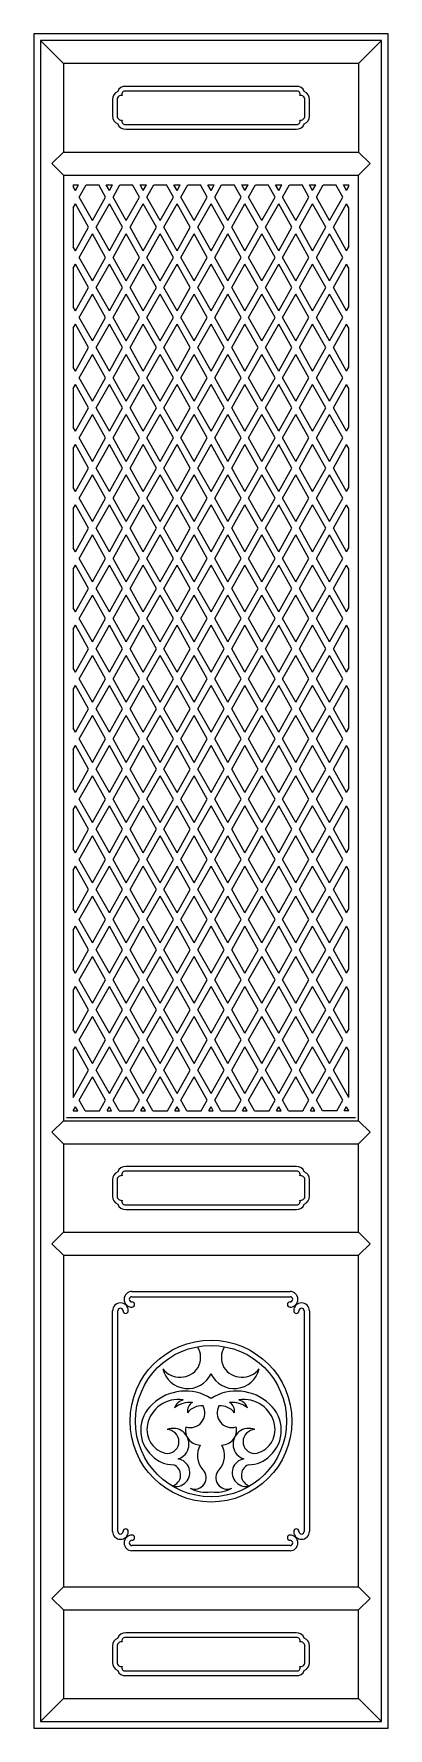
# Model space of a CAD drawing. Header units: metres. Extents: x 0 to 540, y 0 to 2580.
import ezdxf

# ---------------------------------------------------------------- set-up
doc = ezdxf.new("R2010")
doc.units = ezdxf.units.M
for name, color, linetype in [('3', 3, 'Continuous'), ('4', 4, 'Continuous'), ('7', 7, 'Continuous')]:
    doc.layers.add(name, color=color, linetype=linetype)

msp = doc.modelspace()

# ---------------------------------------------------------------- linework, layer by layer
at = {"layer": '3'}
for p, q in [((10, 2570), (45, 2535)), ((495, 2535), (530, 2570)), ((45, 2400), (27.5, 2382.5)), ((495, 2400), (512.5, 2382.5)), ((27.5, 2382.5), (45, 2365)), ((495, 2365), (512.5, 2382.5)), ((63.4, 2341.56), (68.16, 2350)), ((69.14, 2331.37), (79.63, 2350)), ((109.31, 2331.37), (98.81, 2350)), ((115.05, 2341.56), (110.29, 2350)), ((115.05, 2341.56), (119.81, 2350)), ((120.79, 2331.37), (131.28, 2350)), ((160.96, 2331.37), (150.46, 2350)), ((166.7, 2341.56), (161.94, 2350)), ((166.7, 2341.56), (171.46, 2350)), ((172.44, 2331.37), (182.93, 2350)), ((212.61, 2331.37), (202.11, 2350)), ((218.35, 2341.56), (213.59, 2350)), ((218.35, 2341.56), (223.11, 2350)), ((224.09, 2331.37), (234.59, 2350)), ((264.26, 2331.37), (253.76, 2350)), ((270, 2341.56), (265.24, 2350)), ((270, 2341.56), (274.76, 2350)), ((275.74, 2331.37), (286.24, 2350)), ((315.91, 2331.37), (305.41, 2350)), ((321.65, 2341.56), (316.89, 2350)), ((321.65, 2341.56), (326.41, 2350)), ((327.39, 2331.37), (337.89, 2350)), ((367.56, 2331.37), (357.07, 2350)), ((373.3, 2341.56), (368.54, 2350)), ((373.3, 2341.56), (378.06, 2350)), ((379.04, 2331.37), (389.54, 2350)), ((419.21, 2331.37), (408.72, 2350)), ((424.95, 2341.56), (420.19, 2350)), ((424.95, 2341.56), (429.71, 2350)), ((430.69, 2331.37), (441.19, 2350)), ((470.86, 2331.37), (460.37, 2350)), ((476.6, 2341.56), (471.84, 2350)), ((63.4, 2341.56), (60, 2347.59)), ((89.22, 2295.72), (69.14, 2331.37)), ((89.22, 2295.72), (109.31, 2331.37)), ((140.87, 2295.72), (120.79, 2331.37)), ((140.87, 2295.72), (160.96, 2331.37)), ((192.52, 2295.72), (172.44, 2331.37)), ((192.52, 2295.72), (212.61, 2331.37)), ((244.17, 2295.72), (224.09, 2331.37)), ((244.17, 2295.72), (264.26, 2331.37)), ((295.83, 2295.72), (275.74, 2331.37)), ((295.83, 2295.72), (315.91, 2331.37)), ((347.48, 2295.72), (327.39, 2331.37)), ((347.48, 2295.72), (367.56, 2331.37)), ((399.13, 2295.72), (379.04, 2331.37)), ((399.13, 2295.72), (419.21, 2331.37)), ((450.78, 2295.72), (430.69, 2331.37)), ((450.78, 2295.72), (470.86, 2331.37)), ((476.6, 2341.56), (480, 2347.59)), ((60, 2315.15), (63.4, 2321.18)), ((83.48, 2285.53), (63.4, 2321.18)), ((94.96, 2285.53), (115.05, 2321.18)), ((135.13, 2285.53), (115.05, 2321.18)), ((146.61, 2285.53), (166.7, 2321.18)), ((186.79, 2285.53), (166.7, 2321.18)), ((198.26, 2285.53), (218.35, 2321.18)), ((238.44, 2285.53), (218.35, 2321.18)), ((249.91, 2285.53), (270, 2321.18)), ((290.09, 2285.53), (270, 2321.18)), ((301.56, 2285.53), (321.65, 2321.18)), ((341.74, 2285.53), (321.65, 2321.18)), ((353.21, 2285.53), (373.3, 2321.18)), ((393.39, 2285.53), (373.3, 2321.18)), ((404.87, 2285.53), (424.95, 2321.18)), ((445.04, 2285.53), (424.95, 2321.18)), ((456.52, 2285.53), (476.6, 2321.18)), ((480, 2315.15), (476.6, 2321.18)), ((63.4, 2249.88), (83.48, 2285.53)), ((69.14, 2239.69), (89.22, 2275.34)), ((109.31, 2239.69), (89.22, 2275.34)), ((115.05, 2249.88), (94.96, 2285.53)), ((115.05, 2249.88), (135.13, 2285.53)), ((120.79, 2239.69), (140.87, 2275.34)), ((160.96, 2239.69), (140.87, 2275.34)), ((166.7, 2249.88), (146.61, 2285.53)), ((166.7, 2249.88), (186.79, 2285.53)), ((172.44, 2239.69), (192.52, 2275.34)), ((212.61, 2239.69), (192.52, 2275.34)), ((218.35, 2249.88), (198.26, 2285.53)), ((218.35, 2249.88), (238.44, 2285.53)), ((224.09, 2239.69), (244.17, 2275.34)), ((264.26, 2239.69), (244.17, 2275.34)), ((270, 2249.88), (249.91, 2285.53)), ((270, 2249.88), (290.09, 2285.53)), ((275.74, 2239.69), (295.83, 2275.34)), ((315.91, 2239.69), (295.83, 2275.34)), ((321.65, 2249.88), (301.56, 2285.53)), ((321.65, 2249.88), (341.74, 2285.53)), ((327.39, 2239.69), (347.48, 2275.34)), ((367.56, 2239.69), (347.48, 2275.34)), ((373.3, 2249.88), (353.21, 2285.53)), ((373.3, 2249.88), (393.39, 2285.53)), ((379.04, 2239.69), (399.13, 2275.34)), ((419.21, 2239.69), (399.13, 2275.34)), ((424.95, 2249.88), (404.87, 2285.53)), ((424.95, 2249.88), (445.04, 2285.53)), ((430.69, 2239.69), (450.78, 2275.34)), ((470.86, 2239.69), (450.78, 2275.34)), ((476.6, 2249.88), (456.52, 2285.53)), ((63.4, 2249.88), (60, 2255.91)), ((476.6, 2249.88), (480, 2255.91)), ((60, 2223.47), (63.4, 2229.51)), ((83.48, 2193.85), (63.4, 2229.51)), ((89.22, 2204.04), (69.14, 2239.69)), ((89.22, 2204.04), (109.31, 2239.69)), ((94.96, 2193.85), (115.05, 2229.51)), ((135.13, 2193.85), (115.05, 2229.51)), ((140.87, 2204.04), (120.79, 2239.69)), ((140.87, 2204.04), (160.96, 2239.69)), ((146.61, 2193.85), (166.7, 2229.51)), ((186.79, 2193.85), (166.7, 2229.51)), ((192.52, 2204.04), (172.44, 2239.69)), ((192.52, 2204.04), (212.61, 2239.69)), ((198.26, 2193.85), (218.35, 2229.51)), ((238.44, 2193.85), (218.35, 2229.51)), ((244.17, 2204.04), (224.09, 2239.69)), ((244.17, 2204.04), (264.26, 2239.69)), ((249.91, 2193.85), (270, 2229.51)), ((290.09, 2193.85), (270, 2229.51)), ((295.83, 2204.04), (275.74, 2239.69)), ((295.83, 2204.04), (315.91, 2239.69)), ((301.56, 2193.85), (321.65, 2229.51)), ((341.74, 2193.85), (321.65, 2229.51)), ((347.48, 2204.04), (327.39, 2239.69)), ((347.48, 2204.04), (367.56, 2239.69)), ((353.21, 2193.85), (373.3, 2229.51)), ((393.39, 2193.85), (373.3, 2229.51)), ((399.13, 2204.04), (379.04, 2239.69)), ((399.13, 2204.04), (419.21, 2239.69)), ((404.87, 2193.85), (424.95, 2229.51)), ((445.04, 2193.85), (424.95, 2229.51)), ((450.78, 2204.04), (430.69, 2239.69)), ((450.78, 2204.04), (470.86, 2239.69)), ((456.52, 2193.85), (476.6, 2229.51)), ((480, 2223.47), (476.6, 2229.51)), ((63.4, 2158.2), (83.48, 2193.85)), ((115.05, 2158.2), (94.96, 2193.85)), ((115.05, 2158.2), (135.13, 2193.85)), ((166.7, 2158.2), (146.61, 2193.85)), ((166.7, 2158.2), (186.79, 2193.85)), ((218.35, 2158.2), (198.26, 2193.85)), ((218.35, 2158.2), (238.44, 2193.85)), ((270, 2158.2), (249.91, 2193.85)), ((270, 2158.2), (290.09, 2193.85)), ((321.65, 2158.2), (301.56, 2193.85)), ((321.65, 2158.2), (341.74, 2193.85)), ((373.3, 2158.2), (353.21, 2193.85)), ((373.3, 2158.2), (393.39, 2193.85)), ((424.95, 2158.2), (404.87, 2193.85)), ((424.95, 2158.2), (445.04, 2193.85)), ((476.6, 2158.2), (456.52, 2193.85)), ((69.14, 2148.02), (89.22, 2183.67)), ((109.31, 2148.02), (89.22, 2183.67)), ((120.79, 2148.02), (140.87, 2183.67)), ((160.96, 2148.02), (140.87, 2183.67)), ((172.44, 2148.02), (192.52, 2183.67)), ((212.61, 2148.02), (192.52, 2183.67)), ((224.09, 2148.02), (244.17, 2183.67)), ((264.26, 2148.02), (244.17, 2183.67)), ((275.74, 2148.02), (295.83, 2183.67)), ((315.91, 2148.02), (295.83, 2183.67)), ((327.39, 2148.02), (347.48, 2183.67)), ((367.56, 2148.02), (347.48, 2183.67)), ((379.04, 2148.02), (399.13, 2183.67)), ((419.21, 2148.02), (399.13, 2183.67)), ((430.69, 2148.02), (450.78, 2183.67)), ((470.86, 2148.02), (450.78, 2183.67)), ((63.4, 2158.2), (60, 2164.23)), ((89.22, 2112.36), (69.14, 2148.02)), ((89.22, 2112.36), (109.31, 2148.02)), ((140.87, 2112.36), (120.79, 2148.02)), ((140.87, 2112.36), (160.96, 2148.02)), ((192.52, 2112.36), (172.44, 2148.02)), ((192.52, 2112.36), (212.61, 2148.02)), ((244.17, 2112.36), (224.09, 2148.02)), ((244.17, 2112.36), (264.26, 2148.02)), ((295.83, 2112.36), (275.74, 2148.02)), ((295.83, 2112.36), (315.91, 2148.02)), ((347.48, 2112.36), (327.39, 2148.02)), ((347.48, 2112.36), (367.56, 2148.02)), ((399.13, 2112.36), (379.04, 2148.02)), ((399.13, 2112.36), (419.21, 2148.02)), ((450.78, 2112.36), (430.69, 2148.02)), ((450.78, 2112.36), (470.86, 2148.02)), ((476.6, 2158.2), (480, 2164.23)), ((60, 2131.8), (63.4, 2137.83)), ((83.48, 2102.18), (63.4, 2137.83)), ((94.96, 2102.18), (115.05, 2137.83)), ((135.13, 2102.18), (115.05, 2137.83)), ((146.61, 2102.18), (166.7, 2137.83)), ((186.79, 2102.18), (166.7, 2137.83)), ((198.26, 2102.18), (218.35, 2137.83)), ((238.44, 2102.18), (218.35, 2137.83)), ((249.91, 2102.18), (270, 2137.83)), ((290.09, 2102.18), (270, 2137.83)), ((301.56, 2102.18), (321.65, 2137.83)), ((341.74, 2102.18), (321.65, 2137.83)), ((353.21, 2102.18), (373.3, 2137.83)), ((393.39, 2102.18), (373.3, 2137.83)), ((404.87, 2102.18), (424.95, 2137.83)), ((445.04, 2102.18), (424.95, 2137.83)), ((456.52, 2102.18), (476.6, 2137.83)), ((480, 2131.8), (476.6, 2137.83)), ((63.4, 2066.53), (83.48, 2102.18)), ((69.14, 2056.34), (89.22, 2091.99)), ((109.31, 2056.34), (89.22, 2091.99)), ((115.05, 2066.53), (94.96, 2102.18)), ((115.05, 2066.53), (135.13, 2102.18)), ((120.79, 2056.34), (140.87, 2091.99)), ((160.96, 2056.34), (140.87, 2091.99)), ((166.7, 2066.53), (146.61, 2102.18)), ((166.7, 2066.53), (186.79, 2102.18)), ((172.44, 2056.34), (192.52, 2091.99)), ((212.61, 2056.34), (192.52, 2091.99)), ((218.35, 2066.53), (198.26, 2102.18)), ((218.35, 2066.53), (238.44, 2102.18)), ((224.09, 2056.34), (244.17, 2091.99)), ((264.26, 2056.34), (244.17, 2091.99)), ((270, 2066.53), (249.91, 2102.18)), ((270, 2066.53), (290.09, 2102.18)), ((275.74, 2056.34), (295.83, 2091.99)), ((315.91, 2056.34), (295.83, 2091.99)), ((321.65, 2066.53), (301.56, 2102.18)), ((321.65, 2066.53), (341.74, 2102.18)), ((327.39, 2056.34), (347.48, 2091.99)), ((367.56, 2056.34), (347.48, 2091.99)), ((373.3, 2066.53), (353.21, 2102.18)), ((373.3, 2066.53), (393.39, 2102.18)), ((379.04, 2056.34), (399.13, 2091.99)), ((419.21, 2056.34), (399.13, 2091.99)), ((424.95, 2066.53), (404.87, 2102.18)), ((424.95, 2066.53), (445.04, 2102.18)), ((430.69, 2056.34), (450.78, 2091.99)), ((470.86, 2056.34), (450.78, 2091.99)), ((476.6, 2066.53), (456.52, 2102.18)), ((63.4, 2066.53), (60, 2072.56)), ((476.6, 2066.53), (480, 2072.56)), ((60, 2040.12), (63.4, 2046.15)), ((83.48, 2010.5), (63.4, 2046.15)), ((89.22, 2020.69), (69.14, 2056.34)), ((89.22, 2020.69), (109.31, 2056.34)), ((94.96, 2010.5), (115.05, 2046.15)), ((135.13, 2010.5), (115.05, 2046.15)), ((140.87, 2020.69), (120.79, 2056.34)), ((140.87, 2020.69), (160.96, 2056.34)), ((146.61, 2010.5), (166.7, 2046.15)), ((186.79, 2010.5), (166.7, 2046.15)), ((192.52, 2020.69), (172.44, 2056.34)), ((192.52, 2020.69), (212.61, 2056.34)), ((198.26, 2010.5), (218.35, 2046.15)), ((238.44, 2010.5), (218.35, 2046.15)), ((244.17, 2020.69), (224.09, 2056.34)), ((244.17, 2020.69), (264.26, 2056.34)), ((249.91, 2010.5), (270, 2046.15)), ((290.09, 2010.5), (270, 2046.15)), ((295.83, 2020.69), (275.74, 2056.34)), ((295.83, 2020.69), (315.91, 2056.34)), ((301.56, 2010.5), (321.65, 2046.15)), ((341.74, 2010.5), (321.65, 2046.15)), ((347.48, 2020.69), (327.39, 2056.34)), ((347.48, 2020.69), (367.56, 2056.34)), ((353.21, 2010.5), (373.3, 2046.15)), ((393.39, 2010.5), (373.3, 2046.15)), ((399.13, 2020.69), (379.04, 2056.34)), ((399.13, 2020.69), (419.21, 2056.34)), ((404.87, 2010.5), (424.95, 2046.15)), ((445.04, 2010.5), (424.95, 2046.15)), ((450.78, 2020.69), (430.69, 2056.34)), ((450.78, 2020.69), (470.86, 2056.34)), ((456.52, 2010.5), (476.6, 2046.15)), ((480, 2040.12), (476.6, 2046.15)), ((63.4, 1974.85), (83.48, 2010.5)), ((69.14, 1964.66), (89.22, 2000.31)), ((109.31, 1964.66), (89.22, 2000.31)), ((115.05, 1974.85), (94.96, 2010.5)), ((115.05, 1974.85), (135.13, 2010.5)), ((120.79, 1964.66), (140.87, 2000.31)), ((160.96, 1964.66), (140.87, 2000.31)), ((166.7, 1974.85), (146.61, 2010.5)), ((166.7, 1974.85), (186.79, 2010.5)), ((172.44, 1964.66), (192.52, 2000.31)), ((212.61, 1964.66), (192.52, 2000.31)), ((218.35, 1974.85), (198.26, 2010.5)), ((218.35, 1974.85), (238.44, 2010.5)), ((224.09, 1964.66), (244.17, 2000.31)), ((264.26, 1964.66), (244.17, 2000.31)), ((270, 1974.85), (249.91, 2010.5)), ((270, 1974.85), (290.09, 2010.5)), ((275.74, 1964.66), (295.83, 2000.31)), ((315.91, 1964.66), (295.83, 2000.31)), ((321.65, 1974.85), (301.56, 2010.5)), ((321.65, 1974.85), (341.74, 2010.5)), ((327.39, 1964.66), (347.48, 2000.31)), ((367.56, 1964.66), (347.48, 2000.31)), ((373.3, 1974.85), (353.21, 2010.5)), ((373.3, 1974.85), (393.39, 2010.5)), ((379.04, 1964.66), (399.13, 2000.31)), ((419.21, 1964.66), (399.13, 2000.31)), ((424.95, 1974.85), (404.87, 2010.5)), ((424.95, 1974.85), (445.04, 2010.5)), ((430.69, 1964.66), (450.78, 2000.31)), ((470.86, 1964.66), (450.78, 2000.31)), ((476.6, 1974.85), (456.52, 2010.5)), ((63.4, 1974.85), (60, 1980.88)), ((89.22, 1929.01), (69.14, 1964.66)), ((89.22, 1929.01), (109.31, 1964.66)), ((140.87, 1929.01), (120.79, 1964.66)), ((140.87, 1929.01), (160.96, 1964.66)), ((192.52, 1929.01), (172.44, 1964.66)), ((192.52, 1929.01), (212.61, 1964.66)), ((244.17, 1929.01), (224.09, 1964.66)), ((244.17, 1929.01), (264.26, 1964.66)), ((295.83, 1929.01), (275.74, 1964.66)), ((295.83, 1929.01), (315.91, 1964.66)), ((347.48, 1929.01), (327.39, 1964.66)), ((347.48, 1929.01), (367.56, 1964.66)), ((399.13, 1929.01), (379.04, 1964.66)), ((399.13, 1929.01), (419.21, 1964.66)), ((450.78, 1929.01), (430.69, 1964.66)), ((450.78, 1929.01), (470.86, 1964.66)), ((476.6, 1974.85), (480, 1980.88)), ((60, 1948.44), (63.4, 1954.48)), ((83.48, 1918.82), (63.4, 1954.48)), ((94.96, 1918.82), (115.05, 1954.48)), ((135.13, 1918.82), (115.05, 1954.48)), ((146.61, 1918.82), (166.7, 1954.48)), ((186.79, 1918.82), (166.7, 1954.48)), ((198.26, 1918.82), (218.35, 1954.48)), ((238.44, 1918.82), (218.35, 1954.48)), ((249.91, 1918.82), (270, 1954.48)), ((290.09, 1918.82), (270, 1954.48)), ((301.56, 1918.82), (321.65, 1954.48)), ((341.74, 1918.82), (321.65, 1954.48)), ((353.21, 1918.82), (373.3, 1954.48)), ((393.39, 1918.82), (373.3, 1954.48)), ((404.87, 1918.82), (424.95, 1954.48)), ((445.04, 1918.82), (424.95, 1954.48)), ((456.52, 1918.82), (476.6, 1954.48)), ((480, 1948.44), (476.6, 1954.48)), ((63.4, 1883.17), (83.48, 1918.82)), ((115.05, 1883.17), (94.96, 1918.82)), ((115.05, 1883.17), (135.13, 1918.82)), ((166.7, 1883.17), (146.61, 1918.82)), ((166.7, 1883.17), (186.79, 1918.82)), ((218.35, 1883.17), (198.26, 1918.82)), ((218.35, 1883.17), (238.44, 1918.82)), ((270, 1883.17), (249.91, 1918.82)), ((270, 1883.17), (290.09, 1918.82)), ((321.65, 1883.17), (301.56, 1918.82)), ((321.65, 1883.17), (341.74, 1918.82)), ((373.3, 1883.17), (353.21, 1918.82)), ((373.3, 1883.17), (393.39, 1918.82)), ((424.95, 1883.17), (404.87, 1918.82)), ((424.95, 1883.17), (445.04, 1918.82)), ((476.6, 1883.17), (456.52, 1918.82)), ((63.4, 1883.17), (60, 1889.2)), ((69.14, 1872.99), (89.22, 1908.64)), ((109.31, 1872.99), (89.22, 1908.64)), ((120.79, 1872.99), (140.87, 1908.64)), ((160.96, 1872.99), (140.87, 1908.64)), ((172.44, 1872.99), (192.52, 1908.64)), ((212.61, 1872.99), (192.52, 1908.64)), ((224.09, 1872.99), (244.17, 1908.64)), ((264.26, 1872.99), (244.17, 1908.64)), ((275.74, 1872.99), (295.83, 1908.64)), ((315.91, 1872.99), (295.83, 1908.64)), ((327.39, 1872.99), (347.48, 1908.64)), ((367.56, 1872.99), (347.48, 1908.64)), ((379.04, 1872.99), (399.13, 1908.64)), ((419.21, 1872.99), (399.13, 1908.64)), ((430.69, 1872.99), (450.78, 1908.64)), ((470.86, 1872.99), (450.78, 1908.64)), ((476.6, 1883.17), (480, 1889.2)), ((60, 1856.77), (63.4, 1862.8)), ((83.48, 1827.15), (63.4, 1862.8)), ((89.22, 1837.33), (69.14, 1872.99)), ((89.22, 1837.33), (109.31, 1872.99)), ((94.96, 1827.15), (115.05, 1862.8)), ((135.13, 1827.15), (115.05, 1862.8)), ((140.87, 1837.33), (120.79, 1872.99)), ((140.87, 1837.33), (160.96, 1872.99)), ((146.61, 1827.15), (166.7, 1862.8)), ((186.79, 1827.15), (166.7, 1862.8)), ((192.52, 1837.33), (172.44, 1872.99)), ((192.52, 1837.33), (212.61, 1872.99)), ((198.26, 1827.15), (218.35, 1862.8)), ((238.44, 1827.15), (218.35, 1862.8)), ((244.17, 1837.33), (224.09, 1872.99)), ((244.17, 1837.33), (264.26, 1872.99)), ((249.91, 1827.15), (270, 1862.8)), ((290.09, 1827.15), (270, 1862.8)), ((295.83, 1837.33), (275.74, 1872.99)), ((295.83, 1837.33), (315.91, 1872.99)), ((301.56, 1827.15), (321.65, 1862.8)), ((341.74, 1827.15), (321.65, 1862.8)), ((347.48, 1837.33), (327.39, 1872.99)), ((347.48, 1837.33), (367.56, 1872.99)), ((353.21, 1827.15), (373.3, 1862.8)), ((393.39, 1827.15), (373.3, 1862.8)), ((399.13, 1837.33), (379.04, 1872.99)), ((399.13, 1837.33), (419.21, 1872.99)), ((404.87, 1827.15), (424.95, 1862.8)), ((445.04, 1827.15), (424.95, 1862.8)), ((450.78, 1837.33), (430.69, 1872.99)), ((450.78, 1837.33), (470.86, 1872.99)), ((456.52, 1827.15), (476.6, 1862.8)), ((480, 1856.77), (476.6, 1862.8)), ((63.4, 1791.49), (83.48, 1827.15)), ((69.14, 1781.31), (89.22, 1816.96)), ((109.31, 1781.31), (89.22, 1816.96)), ((115.05, 1791.49), (94.96, 1827.15)), ((115.05, 1791.49), (135.13, 1827.15)), ((120.79, 1781.31), (140.87, 1816.96)), ((160.96, 1781.31), (140.87, 1816.96)), ((166.7, 1791.49), (146.61, 1827.15)), ((166.7, 1791.49), (186.79, 1827.15)), ((172.44, 1781.31), (192.52, 1816.96)), ((212.61, 1781.31), (192.52, 1816.96)), ((218.35, 1791.49), (198.26, 1827.15)), ((218.35, 1791.49), (238.44, 1827.15)), ((224.09, 1781.31), (244.17, 1816.96)), ((264.26, 1781.31), (244.17, 1816.96)), ((270, 1791.49), (249.91, 1827.15)), ((270, 1791.49), (290.09, 1827.15)), ((275.74, 1781.31), (295.83, 1816.96)), ((315.91, 1781.31), (295.83, 1816.96)), ((321.65, 1791.49), (301.56, 1827.15)), ((321.65, 1791.49), (341.74, 1827.15)), ((327.39, 1781.31), (347.48, 1816.96)), ((367.56, 1781.31), (347.48, 1816.96)), ((373.3, 1791.49), (353.21, 1827.15)), ((373.3, 1791.49), (393.39, 1827.15)), ((379.04, 1781.31), (399.13, 1816.96)), ((419.21, 1781.31), (399.13, 1816.96)), ((424.95, 1791.49), (404.87, 1827.15)), ((424.95, 1791.49), (445.04, 1827.15)), ((430.69, 1781.31), (450.78, 1816.96)), ((470.86, 1781.31), (450.78, 1816.96)), ((476.6, 1791.49), (456.52, 1827.15)), ((63.4, 1791.49), (60, 1797.53)), ((89.22, 1745.66), (69.14, 1781.31)), ((89.22, 1745.66), (109.31, 1781.31)), ((140.87, 1745.66), (120.79, 1781.31)), ((140.87, 1745.66), (160.96, 1781.31)), ((192.52, 1745.66), (172.44, 1781.31)), ((192.52, 1745.66), (212.61, 1781.31)), ((244.17, 1745.66), (224.09, 1781.31)), ((244.17, 1745.66), (264.26, 1781.31)), ((295.83, 1745.66), (275.74, 1781.31)), ((295.83, 1745.66), (315.91, 1781.31)), ((347.48, 1745.66), (327.39, 1781.31)), ((347.48, 1745.66), (367.56, 1781.31)), ((399.13, 1745.66), (379.04, 1781.31)), ((399.13, 1745.66), (419.21, 1781.31)), ((450.78, 1745.66), (430.69, 1781.31)), ((450.78, 1745.66), (470.86, 1781.31)), ((476.6, 1791.49), (480, 1797.53)), ((60, 1765.09), (63.4, 1771.12)), ((83.48, 1735.47), (63.4, 1771.12)), ((94.96, 1735.47), (115.05, 1771.12)), ((135.13, 1735.47), (115.05, 1771.12)), ((146.61, 1735.47), (166.7, 1771.12)), ((186.79, 1735.47), (166.7, 1771.12)), ((198.26, 1735.47), (218.35, 1771.12)), ((238.44, 1735.47), (218.35, 1771.12)), ((249.91, 1735.47), (270, 1771.12)), ((290.09, 1735.47), (270, 1771.12)), ((301.56, 1735.47), (321.65, 1771.12)), ((341.74, 1735.47), (321.65, 1771.12)), ((353.21, 1735.47), (373.3, 1771.12)), ((393.39, 1735.47), (373.3, 1771.12)), ((404.87, 1735.47), (424.95, 1771.12)), ((445.04, 1735.47), (424.95, 1771.12)), ((456.52, 1735.47), (476.6, 1771.12)), ((480, 1765.09), (476.6, 1771.12)), ((63.4, 1699.82), (83.48, 1735.47)), ((115.05, 1699.82), (94.96, 1735.47)), ((115.05, 1699.82), (135.13, 1735.47)), ((166.7, 1699.82), (146.61, 1735.47)), ((166.7, 1699.82), (186.79, 1735.47)), ((218.35, 1699.82), (198.26, 1735.47)), ((218.35, 1699.82), (238.44, 1735.47)), ((270, 1699.82), (249.91, 1735.47)), ((270, 1699.82), (290.09, 1735.47)), ((321.65, 1699.82), (301.56, 1735.47)), ((321.65, 1699.82), (341.74, 1735.47)), ((373.3, 1699.82), (353.21, 1735.47)), ((373.3, 1699.82), (393.39, 1735.47)), ((424.95, 1699.82), (404.87, 1735.47)), ((424.95, 1699.82), (445.04, 1735.47)), ((476.6, 1699.82), (456.52, 1735.47)), ((63.4, 1699.82), (60, 1705.85)), ((69.14, 1689.63), (89.22, 1725.28)), ((109.31, 1689.63), (89.22, 1725.28)), ((120.79, 1689.63), (140.87, 1725.28)), ((160.96, 1689.63), (140.87, 1725.28)), ((172.44, 1689.63), (192.52, 1725.28)), ((212.61, 1689.63), (192.52, 1725.28)), ((224.09, 1689.63), (244.17, 1725.28)), ((264.26, 1689.63), (244.17, 1725.28)), ((275.74, 1689.63), (295.83, 1725.28)), ((315.91, 1689.63), (295.83, 1725.28)), ((327.39, 1689.63), (347.48, 1725.28)), ((367.56, 1689.63), (347.48, 1725.28)), ((379.04, 1689.63), (399.13, 1725.28)), ((419.21, 1689.63), (399.13, 1725.28)), ((430.69, 1689.63), (450.78, 1725.28)), ((470.86, 1689.63), (450.78, 1725.28)), ((476.6, 1699.82), (480, 1705.85)), ((60, 1673.41), (63.4, 1679.45)), ((83.48, 1643.79), (63.4, 1679.45)), ((89.22, 1653.98), (69.14, 1689.63)), ((89.22, 1653.98), (109.31, 1689.63)), ((94.96, 1643.79), (115.05, 1679.45)), ((135.13, 1643.79), (115.05, 1679.45)), ((140.87, 1653.98), (120.79, 1689.63)), ((140.87, 1653.98), (160.96, 1689.63)), ((146.61, 1643.79), (166.7, 1679.45)), ((186.79, 1643.79), (166.7, 1679.45)), ((192.52, 1653.98), (172.44, 1689.63)), ((192.52, 1653.98), (212.61, 1689.63)), ((198.26, 1643.79), (218.35, 1679.45)), ((238.44, 1643.79), (218.35, 1679.45)), ((244.17, 1653.98), (224.09, 1689.63)), ((244.17, 1653.98), (264.26, 1689.63)), ((249.91, 1643.79), (270, 1679.45)), ((290.09, 1643.79), (270, 1679.45)), ((295.83, 1653.98), (275.74, 1689.63)), ((295.83, 1653.98), (315.91, 1689.63)), ((301.56, 1643.79), (321.65, 1679.45)), ((341.74, 1643.79), (321.65, 1679.45)), ((347.48, 1653.98), (327.39, 1689.63)), ((347.48, 1653.98), (367.56, 1689.63)), ((353.21, 1643.79), (373.3, 1679.45)), ((393.39, 1643.79), (373.3, 1679.45)), ((399.13, 1653.98), (379.04, 1689.63)), ((399.13, 1653.98), (419.21, 1689.63)), ((404.87, 1643.79), (424.95, 1679.45)), ((445.04, 1643.79), (424.95, 1679.45)), ((450.78, 1653.98), (430.69, 1689.63)), ((450.78, 1653.98), (470.86, 1689.63)), ((456.52, 1643.79), (476.6, 1679.45)), ((480, 1673.41), (476.6, 1679.45)), ((63.4, 1608.14), (83.48, 1643.79)), ((69.14, 1597.96), (89.22, 1633.61)), ((109.31, 1597.96), (89.22, 1633.61)), ((115.05, 1608.14), (94.96, 1643.79)), ((115.05, 1608.14), (135.13, 1643.79)), ((120.79, 1597.96), (140.87, 1633.61)), ((160.96, 1597.96), (140.87, 1633.61)), ((166.7, 1608.14), (146.61, 1643.79)), ((166.7, 1608.14), (186.79, 1643.79)), ((172.44, 1597.96), (192.52, 1633.61)), ((212.61, 1597.96), (192.52, 1633.61)), ((218.35, 1608.14), (198.26, 1643.79)), ((218.35, 1608.14), (238.44, 1643.79)), ((224.09, 1597.96), (244.17, 1633.61)), ((264.26, 1597.96), (244.17, 1633.61)), ((270, 1608.14), (249.91, 1643.79)), ((270, 1608.14), (290.09, 1643.79)), ((275.74, 1597.96), (295.83, 1633.61)), ((315.91, 1597.96), (295.83, 1633.61)), ((321.65, 1608.14), (301.56, 1643.79)), ((321.65, 1608.14), (341.74, 1643.79)), ((327.39, 1597.96), (347.48, 1633.61)), ((367.56, 1597.96), (347.48, 1633.61)), ((373.3, 1608.14), (353.21, 1643.79)), ((373.3, 1608.14), (393.39, 1643.79)), ((379.04, 1597.96), (399.13, 1633.61)), ((419.21, 1597.96), (399.13, 1633.61)), ((424.95, 1608.14), (404.87, 1643.79)), ((424.95, 1608.14), (445.04, 1643.79)), ((430.69, 1597.96), (450.78, 1633.61)), ((470.86, 1597.96), (450.78, 1633.61)), ((476.6, 1608.14), (456.52, 1643.79)), ((63.4, 1608.14), (60, 1614.17)), ((476.6, 1608.14), (480, 1614.17)), ((60, 1581.74), (63.4, 1587.77)), ((83.48, 1552.12), (63.4, 1587.77)), ((89.22, 1562.3), (69.14, 1597.96)), ((89.22, 1562.3), (109.31, 1597.96)), ((94.96, 1552.12), (115.05, 1587.77)), ((135.13, 1552.12), (115.05, 1587.77)), ((140.87, 1562.3), (120.79, 1597.96)), ((140.87, 1562.3), (160.96, 1597.96)), ((146.61, 1552.12), (166.7, 1587.77)), ((186.79, 1552.12), (166.7, 1587.77)), ((192.52, 1562.3), (172.44, 1597.96)), ((192.52, 1562.3), (212.61, 1597.96)), ((198.26, 1552.12), (218.35, 1587.77)), ((238.44, 1552.12), (218.35, 1587.77)), ((244.17, 1562.3), (224.09, 1597.96)), ((244.17, 1562.3), (264.26, 1597.96)), ((249.91, 1552.12), (270, 1587.77)), ((290.09, 1552.12), (270, 1587.77)), ((295.83, 1562.3), (275.74, 1597.96)), ((295.83, 1562.3), (315.91, 1597.96)), ((301.56, 1552.12), (321.65, 1587.77)), ((341.74, 1552.12), (321.65, 1587.77)), ((347.48, 1562.3), (327.39, 1597.96)), ((347.48, 1562.3), (367.56, 1597.96)), ((353.21, 1552.12), (373.3, 1587.77)), ((393.39, 1552.12), (373.3, 1587.77)), ((399.13, 1562.3), (379.04, 1597.96)), ((399.13, 1562.3), (419.21, 1597.96)), ((404.87, 1552.12), (424.95, 1587.77)), ((445.04, 1552.12), (424.95, 1587.77)), ((450.78, 1562.3), (430.69, 1597.96)), ((450.78, 1562.3), (470.86, 1597.96)), ((456.52, 1552.12), (476.6, 1587.77)), ((480, 1581.74), (476.6, 1587.77)), ((63.4, 1516.46), (83.48, 1552.12)), ((115.05, 1516.46), (94.96, 1552.12)), ((115.05, 1516.46), (135.13, 1552.12)), ((166.7, 1516.46), (146.61, 1552.12)), ((166.7, 1516.46), (186.79, 1552.12)), ((218.35, 1516.46), (198.26, 1552.12)), ((218.35, 1516.46), (238.44, 1552.12)), ((270, 1516.46), (249.91, 1552.12)), ((270, 1516.46), (290.09, 1552.12)), ((321.65, 1516.46), (301.56, 1552.12)), ((321.65, 1516.46), (341.74, 1552.12)), ((373.3, 1516.46), (353.21, 1552.12)), ((373.3, 1516.46), (393.39, 1552.12)), ((424.95, 1516.46), (404.87, 1552.12)), ((424.95, 1516.46), (445.04, 1552.12)), ((476.6, 1516.46), (456.52, 1552.12)), ((63.4, 1516.46), (60, 1522.5)), ((69.14, 1506.28), (89.22, 1541.93)), ((109.31, 1506.28), (89.22, 1541.93)), ((120.79, 1506.28), (140.87, 1541.93)), ((160.96, 1506.28), (140.87, 1541.93)), ((172.44, 1506.28), (192.52, 1541.93)), ((212.61, 1506.28), (192.52, 1541.93)), ((224.09, 1506.28), (244.17, 1541.93)), ((264.26, 1506.28), (244.17, 1541.93)), ((275.74, 1506.28), (295.83, 1541.93)), ((315.91, 1506.28), (295.83, 1541.93)), ((327.39, 1506.28), (347.48, 1541.93)), ((367.56, 1506.28), (347.48, 1541.93)), ((379.04, 1506.28), (399.13, 1541.93)), ((419.21, 1506.28), (399.13, 1541.93)), ((430.69, 1506.28), (450.78, 1541.93)), ((470.86, 1506.28), (450.78, 1541.93)), ((476.6, 1516.46), (480, 1522.5)), ((89.22, 1470.63), (69.14, 1506.28)), ((89.22, 1470.63), (109.31, 1506.28)), ((140.87, 1470.63), (120.79, 1506.28)), ((140.87, 1470.63), (160.96, 1506.28)), ((192.52, 1470.63), (172.44, 1506.28)), ((192.52, 1470.63), (212.61, 1506.28)), ((244.17, 1470.63), (224.09, 1506.28)), ((244.17, 1470.63), (264.26, 1506.28)), ((295.83, 1470.63), (275.74, 1506.28)), ((295.83, 1470.63), (315.91, 1506.28)), ((347.48, 1470.63), (327.39, 1506.28)), ((347.48, 1470.63), (367.56, 1506.28)), ((399.13, 1470.63), (379.04, 1506.28)), ((399.13, 1470.63), (419.21, 1506.28)), ((450.78, 1470.63), (430.69, 1506.28)), ((450.78, 1470.63), (470.86, 1506.28)), ((60, 1490.06), (63.4, 1496.09)), ((83.48, 1460.44), (63.4, 1496.09)), ((94.96, 1460.44), (115.05, 1496.09)), ((135.13, 1460.44), (115.05, 1496.09)), ((146.61, 1460.44), (166.7, 1496.09)), ((186.79, 1460.44), (166.7, 1496.09)), ((198.26, 1460.44), (218.35, 1496.09)), ((238.44, 1460.44), (218.35, 1496.09)), ((249.91, 1460.44), (270, 1496.09)), ((290.09, 1460.44), (270, 1496.09)), ((301.56, 1460.44), (321.65, 1496.09)), ((341.74, 1460.44), (321.65, 1496.09)), ((353.21, 1460.44), (373.3, 1496.09)), ((393.39, 1460.44), (373.3, 1496.09)), ((404.87, 1460.44), (424.95, 1496.09)), ((445.04, 1460.44), (424.95, 1496.09)), ((456.52, 1460.44), (476.6, 1496.09)), ((480, 1490.06), (476.6, 1496.09)), ((63.4, 1424.79), (83.48, 1460.44)), ((69.14, 1414.6), (89.22, 1450.25)), ((109.31, 1414.6), (89.22, 1450.25)), ((115.05, 1424.79), (94.96, 1460.44)), ((115.05, 1424.79), (135.13, 1460.44)), ((120.79, 1414.6), (140.87, 1450.25)), ((160.96, 1414.6), (140.87, 1450.25)), ((166.7, 1424.79), (146.61, 1460.44)), ((166.7, 1424.79), (186.79, 1460.44)), ((172.44, 1414.6), (192.52, 1450.25)), ((212.61, 1414.6), (192.52, 1450.25)), ((218.35, 1424.79), (198.26, 1460.44)), ((218.35, 1424.79), (238.44, 1460.44)), ((224.09, 1414.6), (244.17, 1450.25)), ((264.26, 1414.6), (244.17, 1450.25)), ((270, 1424.79), (249.91, 1460.44)), ((270, 1424.79), (290.09, 1460.44)), ((275.74, 1414.6), (295.83, 1450.25)), ((315.91, 1414.6), (295.83, 1450.25)), ((321.65, 1424.79), (301.56, 1460.44)), ((321.65, 1424.79), (341.74, 1460.44)), ((327.39, 1414.6), (347.48, 1450.25)), ((367.56, 1414.6), (347.48, 1450.25)), ((373.3, 1424.79), (353.21, 1460.44)), ((373.3, 1424.79), (393.39, 1460.44)), ((379.04, 1414.6), (399.13, 1450.25)), ((419.21, 1414.6), (399.13, 1450.25)), ((424.95, 1424.79), (404.87, 1460.44)), ((424.95, 1424.79), (445.04, 1460.44)), ((430.69, 1414.6), (450.78, 1450.25)), ((470.86, 1414.6), (450.78, 1450.25)), ((476.6, 1424.79), (456.52, 1460.44)), ((63.4, 1424.79), (60, 1430.82)), ((476.6, 1424.79), (480, 1430.82)), ((60, 1398.38), (63.4, 1404.42)), ((83.48, 1368.76), (63.4, 1404.42)), ((89.22, 1378.95), (69.14, 1414.6)), ((89.22, 1378.95), (109.31, 1414.6)), ((94.96, 1368.76), (115.05, 1404.42)), ((135.13, 1368.76), (115.05, 1404.42)), ((140.87, 1378.95), (120.79, 1414.6)), ((140.87, 1378.95), (160.96, 1414.6)), ((146.61, 1368.76), (166.7, 1404.42)), ((186.79, 1368.76), (166.7, 1404.42)), ((192.52, 1378.95), (172.44, 1414.6)), ((192.52, 1378.95), (212.61, 1414.6)), ((198.26, 1368.76), (218.35, 1404.42)), ((238.44, 1368.76), (218.35, 1404.42)), ((244.17, 1378.95), (224.09, 1414.6)), ((244.17, 1378.95), (264.26, 1414.6)), ((249.91, 1368.76), (270, 1404.42)), ((290.09, 1368.76), (270, 1404.42)), ((295.83, 1378.95), (275.74, 1414.6)), ((295.83, 1378.95), (315.91, 1414.6)), ((301.56, 1368.76), (321.65, 1404.42)), ((341.74, 1368.76), (321.65, 1404.42)), ((347.48, 1378.95), (327.39, 1414.6)), ((347.48, 1378.95), (367.56, 1414.6)), ((353.21, 1368.76), (373.3, 1404.42)), ((393.39, 1368.76), (373.3, 1404.42)), ((399.13, 1378.95), (379.04, 1414.6)), ((399.13, 1378.95), (419.21, 1414.6)), ((404.87, 1368.76), (424.95, 1404.42)), ((445.04, 1368.76), (424.95, 1404.42)), ((450.78, 1378.95), (430.69, 1414.6)), ((450.78, 1378.95), (470.86, 1414.6)), ((456.52, 1368.76), (476.6, 1404.42)), ((480, 1398.38), (476.6, 1404.42)), ((63.4, 1333.11), (83.48, 1368.76)), ((115.05, 1333.11), (94.96, 1368.76)), ((115.05, 1333.11), (135.13, 1368.76)), ((166.7, 1333.11), (146.61, 1368.76)), ((166.7, 1333.11), (186.79, 1368.76)), ((218.35, 1333.11), (198.26, 1368.76)), ((218.35, 1333.11), (238.44, 1368.76)), ((270, 1333.11), (249.91, 1368.76)), ((270, 1333.11), (290.09, 1368.76)), ((321.65, 1333.11), (301.56, 1368.76)), ((321.65, 1333.11), (341.74, 1368.76)), ((373.3, 1333.11), (353.21, 1368.76)), ((373.3, 1333.11), (393.39, 1368.76)), ((424.95, 1333.11), (404.87, 1368.76)), ((424.95, 1333.11), (445.04, 1368.76)), ((476.6, 1333.11), (456.52, 1368.76)), ((69.14, 1322.92), (89.22, 1358.58)), ((109.31, 1322.92), (89.22, 1358.58)), ((120.79, 1322.92), (140.87, 1358.58)), ((160.96, 1322.92), (140.87, 1358.58)), ((172.44, 1322.92), (192.52, 1358.58)), ((212.61, 1322.92), (192.52, 1358.58)), ((224.09, 1322.92), (244.17, 1358.58)), ((264.26, 1322.92), (244.17, 1358.58)), ((275.74, 1322.92), (295.83, 1358.58)), ((315.91, 1322.92), (295.83, 1358.58)), ((327.39, 1322.92), (347.48, 1358.58)), ((367.56, 1322.92), (347.48, 1358.58)), ((379.04, 1322.92), (399.13, 1358.58)), ((419.21, 1322.92), (399.13, 1358.58)), ((430.69, 1322.92), (450.78, 1358.58)), ((470.86, 1322.92), (450.78, 1358.58)), ((63.4, 1333.11), (60, 1339.14)), ((89.22, 1287.27), (69.14, 1322.92)), ((89.22, 1287.27), (109.31, 1322.92)), ((140.87, 1287.27), (120.79, 1322.92)), ((140.87, 1287.27), (160.96, 1322.92)), ((192.52, 1287.27), (172.44, 1322.92)), ((192.52, 1287.27), (212.61, 1322.92)), ((244.17, 1287.27), (224.09, 1322.92)), ((244.17, 1287.27), (264.26, 1322.92)), ((295.83, 1287.27), (275.74, 1322.92)), ((295.83, 1287.27), (315.91, 1322.92)), ((347.48, 1287.27), (327.39, 1322.92)), ((347.48, 1287.27), (367.56, 1322.92)), ((399.13, 1287.27), (379.04, 1322.92)), ((399.13, 1287.27), (419.21, 1322.92)), ((450.78, 1287.27), (430.69, 1322.92)), ((450.78, 1287.27), (470.86, 1322.92)), ((476.6, 1333.11), (480, 1339.14)), ((60, 1306.71), (63.4, 1312.74)), ((83.48, 1277.09), (63.4, 1312.74)), ((94.96, 1277.09), (115.05, 1312.74)), ((135.13, 1277.09), (115.05, 1312.74)), ((146.61, 1277.09), (166.7, 1312.74)), ((186.79, 1277.09), (166.7, 1312.74)), ((198.26, 1277.09), (218.35, 1312.74)), ((238.44, 1277.09), (218.35, 1312.74)), ((249.91, 1277.09), (270, 1312.74)), ((290.09, 1277.09), (270, 1312.74)), ((301.56, 1277.09), (321.65, 1312.74)), ((341.74, 1277.09), (321.65, 1312.74)), ((353.21, 1277.09), (373.3, 1312.74)), ((393.39, 1277.09), (373.3, 1312.74)), ((404.87, 1277.09), (424.95, 1312.74)), ((445.04, 1277.09), (424.95, 1312.74)), ((456.52, 1277.09), (476.6, 1312.74)), ((480, 1306.71), (476.6, 1312.74)), ((63.4, 1241.43), (83.48, 1277.09)), ((69.14, 1231.25), (89.22, 1266.9)), ((109.31, 1231.25), (89.22, 1266.9)), ((115.05, 1241.43), (94.96, 1277.09)), ((115.05, 1241.43), (135.13, 1277.09)), ((120.79, 1231.25), (140.87, 1266.9)), ((160.96, 1231.25), (140.87, 1266.9)), ((166.7, 1241.43), (146.61, 1277.09)), ((166.7, 1241.43), (186.79, 1277.09)), ((172.44, 1231.25), (192.52, 1266.9)), ((212.61, 1231.25), (192.52, 1266.9)), ((218.35, 1241.43), (198.26, 1277.09)), ((218.35, 1241.43), (238.44, 1277.09)), ((224.09, 1231.25), (244.17, 1266.9)), ((264.26, 1231.25), (244.17, 1266.9)), ((270, 1241.43), (249.91, 1277.09)), ((270, 1241.43), (290.09, 1277.09)), ((275.74, 1231.25), (295.83, 1266.9)), ((315.91, 1231.25), (295.83, 1266.9)), ((321.65, 1241.43), (301.56, 1277.09)), ((321.65, 1241.43), (341.74, 1277.09)), ((327.39, 1231.25), (347.48, 1266.9)), ((367.56, 1231.25), (347.48, 1266.9)), ((373.3, 1241.43), (353.21, 1277.09)), ((373.3, 1241.43), (393.39, 1277.09)), ((379.04, 1231.25), (399.13, 1266.9)), ((419.21, 1231.25), (399.13, 1266.9)), ((424.95, 1241.43), (404.87, 1277.09)), ((424.95, 1241.43), (445.04, 1277.09)), ((430.69, 1231.25), (450.78, 1266.9)), ((470.86, 1231.25), (450.78, 1266.9)), ((476.6, 1241.43), (456.52, 1277.09)), ((63.4, 1241.43), (60, 1247.47)), ((476.6, 1241.43), (480, 1247.47)), ((60, 1215.03), (63.4, 1221.06)), ((83.48, 1185.41), (63.4, 1221.06)), ((89.22, 1195.6), (69.14, 1231.25)), ((89.22, 1195.6), (109.31, 1231.25)), ((94.96, 1185.41), (115.05, 1221.06)), ((135.13, 1185.41), (115.05, 1221.06)), ((140.87, 1195.6), (120.79, 1231.25)), ((140.87, 1195.6), (160.96, 1231.25)), ((146.61, 1185.41), (166.7, 1221.06)), ((186.79, 1185.41), (166.7, 1221.06)), ((192.52, 1195.6), (172.44, 1231.25)), ((192.52, 1195.6), (212.61, 1231.25)), ((198.26, 1185.41), (218.35, 1221.06)), ((238.44, 1185.41), (218.35, 1221.06)), ((244.17, 1195.6), (224.09, 1231.25)), ((244.17, 1195.6), (264.26, 1231.25)), ((249.91, 1185.41), (270, 1221.06)), ((290.09, 1185.41), (270, 1221.06)), ((295.83, 1195.6), (275.74, 1231.25)), ((295.83, 1195.6), (315.91, 1231.25)), ((301.56, 1185.41), (321.65, 1221.06)), ((341.74, 1185.41), (321.65, 1221.06)), ((347.48, 1195.6), (327.39, 1231.25)), ((347.48, 1195.6), (367.56, 1231.25)), ((353.21, 1185.41), (373.3, 1221.06)), ((393.39, 1185.41), (373.3, 1221.06)), ((399.13, 1195.6), (379.04, 1231.25)), ((399.13, 1195.6), (419.21, 1231.25)), ((404.87, 1185.41), (424.95, 1221.06)), ((445.04, 1185.41), (424.95, 1221.06)), ((450.78, 1195.6), (430.69, 1231.25)), ((450.78, 1195.6), (470.86, 1231.25)), ((456.52, 1185.41), (476.6, 1221.06)), ((480, 1215.03), (476.6, 1221.06)), ((63.4, 1149.76), (83.48, 1185.41)), ((69.14, 1139.57), (89.22, 1175.22)), ((109.31, 1139.57), (89.22, 1175.22)), ((115.05, 1149.76), (94.96, 1185.41)), ((115.05, 1149.76), (135.13, 1185.41)), ((120.79, 1139.57), (140.87, 1175.22)), ((160.96, 1139.57), (140.87, 1175.22)), ((166.7, 1149.76), (146.61, 1185.41)), ((166.7, 1149.76), (186.79, 1185.41)), ((172.44, 1139.57), (192.52, 1175.22)), ((212.61, 1139.57), (192.52, 1175.22)), ((218.35, 1149.76), (198.26, 1185.41)), ((218.35, 1149.76), (238.44, 1185.41)), ((224.09, 1139.57), (244.17, 1175.22)), ((264.26, 1139.57), (244.17, 1175.22)), ((270, 1149.76), (249.91, 1185.41)), ((270, 1149.76), (290.09, 1185.41)), ((275.74, 1139.57), (295.83, 1175.22)), ((315.91, 1139.57), (295.83, 1175.22)), ((321.65, 1149.76), (301.56, 1185.41)), ((321.65, 1149.76), (341.74, 1185.41)), ((327.39, 1139.57), (347.48, 1175.22)), ((367.56, 1139.57), (347.48, 1175.22)), ((373.3, 1149.76), (353.21, 1185.41)), ((373.3, 1149.76), (393.39, 1185.41)), ((379.04, 1139.57), (399.13, 1175.22)), ((419.21, 1139.57), (399.13, 1175.22)), ((424.95, 1149.76), (404.87, 1185.41)), ((424.95, 1149.76), (445.04, 1185.41)), ((430.69, 1139.57), (450.78, 1175.22)), ((470.86, 1139.57), (450.78, 1175.22)), ((476.6, 1149.76), (456.52, 1185.41)), ((63.4, 1149.76), (60, 1155.79)), ((89.22, 1103.92), (69.14, 1139.57)), ((89.22, 1103.92), (109.31, 1139.57)), ((140.87, 1103.92), (120.79, 1139.57)), ((140.87, 1103.92), (160.96, 1139.57)), ((192.52, 1103.92), (172.44, 1139.57)), ((192.52, 1103.92), (212.61, 1139.57)), ((244.17, 1103.92), (224.09, 1139.57)), ((244.17, 1103.92), (264.26, 1139.57)), ((295.83, 1103.92), (275.74, 1139.57)), ((295.83, 1103.92), (315.91, 1139.57)), ((347.48, 1103.92), (327.39, 1139.57)), ((347.48, 1103.92), (367.56, 1139.57)), ((399.13, 1103.92), (379.04, 1139.57)), ((399.13, 1103.92), (419.21, 1139.57)), ((450.78, 1103.92), (430.69, 1139.57)), ((450.78, 1103.92), (470.86, 1139.57)), ((476.6, 1149.76), (480, 1155.79)), ((60, 1123.35), (63.4, 1129.39)), ((83.48, 1093.73), (63.4, 1129.39)), ((94.96, 1093.73), (115.05, 1129.39)), ((135.13, 1093.73), (115.05, 1129.39)), ((146.61, 1093.73), (166.7, 1129.39)), ((186.79, 1093.73), (166.7, 1129.39)), ((198.26, 1093.73), (218.35, 1129.39)), ((238.44, 1093.73), (218.35, 1129.39)), ((249.91, 1093.73), (270, 1129.39)), ((290.09, 1093.73), (270, 1129.39)), ((301.56, 1093.73), (321.65, 1129.39)), ((341.74, 1093.73), (321.65, 1129.39)), ((353.21, 1093.73), (373.3, 1129.39)), ((393.39, 1093.73), (373.3, 1129.39)), ((404.87, 1093.73), (424.95, 1129.39)), ((445.04, 1093.73), (424.95, 1129.39)), ((456.52, 1093.73), (476.6, 1129.39)), ((480, 1123.35), (476.6, 1129.39)), ((63.4, 1058.08), (83.48, 1093.73)), ((115.05, 1058.08), (94.96, 1093.73)), ((115.05, 1058.08), (135.13, 1093.73)), ((166.7, 1058.08), (146.61, 1093.73)), ((166.7, 1058.08), (186.79, 1093.73)), ((218.35, 1058.08), (198.26, 1093.73)), ((218.35, 1058.08), (238.44, 1093.73)), ((270, 1058.08), (249.91, 1093.73)), ((270, 1058.08), (290.09, 1093.73)), ((321.65, 1058.08), (301.56, 1093.73)), ((321.65, 1058.08), (341.74, 1093.73)), ((373.3, 1058.08), (353.21, 1093.73)), ((373.3, 1058.08), (393.39, 1093.73)), ((424.95, 1058.08), (404.87, 1093.73)), ((424.95, 1058.08), (445.04, 1093.73)), ((476.6, 1058.08), (456.52, 1093.73)), ((63.4, 1058.08), (60, 1064.11)), ((69.14, 1047.89), (89.22, 1083.55)), ((109.31, 1047.89), (89.22, 1083.55)), ((120.79, 1047.89), (140.87, 1083.55)), ((160.96, 1047.89), (140.87, 1083.55)), ((172.44, 1047.89), (192.52, 1083.55)), ((212.61, 1047.89), (192.52, 1083.55)), ((224.09, 1047.89), (244.17, 1083.55)), ((264.26, 1047.89), (244.17, 1083.55)), ((275.74, 1047.89), (295.83, 1083.55)), ((315.91, 1047.89), (295.83, 1083.55)), ((327.39, 1047.89), (347.48, 1083.55)), ((367.56, 1047.89), (347.48, 1083.55)), ((379.04, 1047.89), (399.13, 1083.55)), ((419.21, 1047.89), (399.13, 1083.55)), ((430.69, 1047.89), (450.78, 1083.55)), ((470.86, 1047.89), (450.78, 1083.55)), ((476.6, 1058.08), (480, 1064.11)), ((60, 1031.68), (63.4, 1037.71)), ((83.48, 1002.06), (63.4, 1037.71)), ((89.22, 1012.24), (69.14, 1047.89)), ((89.22, 1012.24), (109.31, 1047.89)), ((94.96, 1002.06), (115.05, 1037.71)), ((135.13, 1002.06), (115.05, 1037.71)), ((140.87, 1012.24), (120.79, 1047.89)), ((140.87, 1012.24), (160.96, 1047.89)), ((146.61, 1002.06), (166.7, 1037.71)), ((186.79, 1002.06), (166.7, 1037.71)), ((192.52, 1012.24), (172.44, 1047.89)), ((192.52, 1012.24), (212.61, 1047.89)), ((198.26, 1002.06), (218.35, 1037.71)), ((238.44, 1002.06), (218.35, 1037.71)), ((244.17, 1012.24), (224.09, 1047.89)), ((244.17, 1012.24), (264.26, 1047.89)), ((249.91, 1002.06), (270, 1037.71)), ((290.09, 1002.06), (270, 1037.71)), ((295.83, 1012.24), (275.74, 1047.89)), ((295.83, 1012.24), (315.91, 1047.89)), ((301.56, 1002.06), (321.65, 1037.71)), ((341.74, 1002.06), (321.65, 1037.71)), ((347.48, 1012.24), (327.39, 1047.89)), ((347.48, 1012.24), (367.56, 1047.89)), ((353.21, 1002.06), (373.3, 1037.71)), ((393.39, 1002.06), (373.3, 1037.71)), ((399.13, 1012.24), (379.04, 1047.89)), ((399.13, 1012.24), (419.21, 1047.89)), ((404.87, 1002.06), (424.95, 1037.71)), ((445.04, 1002.06), (424.95, 1037.71)), ((450.78, 1012.24), (430.69, 1047.89)), ((450.78, 1012.24), (470.86, 1047.89)), ((456.52, 1002.06), (476.6, 1037.71)), ((480, 1031.68), (476.6, 1037.71)), ((60, 960.37), (83.48, 1002.06)), ((69.14, 956.22), (89.22, 991.87)), ((109.31, 956.22), (89.22, 991.87)), ((115.05, 966.4), (94.96, 1002.06)), ((115.05, 966.4), (135.13, 1002.06)), ((120.79, 956.22), (140.87, 991.87)), ((160.96, 956.22), (140.87, 991.87)), ((166.7, 966.4), (146.61, 1002.06)), ((166.7, 966.4), (186.79, 1002.06)), ((172.44, 956.22), (192.52, 991.87)), ((212.61, 956.22), (192.52, 991.87)), ((218.35, 966.4), (198.26, 1002.06)), ((218.35, 966.4), (238.44, 1002.06)), ((224.09, 956.22), (244.17, 991.87)), ((264.26, 956.22), (244.17, 991.87)), ((270, 966.4), (249.91, 1002.06)), ((270, 966.4), (290.09, 1002.06)), ((275.74, 956.22), (295.83, 991.87)), ((315.91, 956.22), (295.83, 991.87)), ((321.65, 966.4), (301.56, 1002.06)), ((321.65, 966.4), (341.74, 1002.06)), ((327.39, 956.22), (347.48, 991.87)), ((367.56, 956.22), (347.48, 991.87)), ((373.3, 966.4), (353.21, 1002.06)), ((373.3, 966.4), (393.39, 1002.06)), ((379.04, 956.22), (399.13, 991.87)), ((419.21, 956.22), (399.13, 991.87)), ((424.95, 966.4), (404.87, 1002.06)), ((424.95, 966.4), (445.04, 1002.06)), ((430.69, 956.22), (450.78, 991.87)), ((470.86, 956.22), (450.78, 991.87)), ((480, 960.37), (456.52, 1002.06)), ((78.27, 940), (69.14, 956.22)), ((100.17, 940), (109.31, 956.22)), ((129.92, 940), (120.79, 956.22)), ((151.82, 940), (160.96, 956.22)), ((181.58, 940), (172.44, 956.22)), ((203.47, 940), (212.61, 956.22)), ((233.23, 940), (224.09, 956.22)), ((255.12, 940), (264.26, 956.22)), ((284.88, 940), (275.74, 956.22)), ((306.77, 940), (315.91, 956.22)), ((336.53, 940), (327.39, 956.22)), ((358.42, 940), (367.56, 956.22)), ((388.18, 940), (379.04, 956.22)), ((410.08, 940), (419.21, 956.22)), ((439.83, 940), (430.69, 956.22)), ((461.73, 940), (470.86, 956.22)), ((50, 930), (490, 930)), ((60, 940), (63.4, 946.03)), ((66.8, 940), (63.4, 946.03)), ((111.65, 940), (115.05, 946.03)), ((118.45, 940), (115.05, 946.03)), ((163.3, 940), (166.7, 946.03)), ((170.1, 940), (166.7, 946.03)), ((214.95, 940), (218.35, 946.03)), ((221.75, 940), (218.35, 946.03)), ((266.6, 940), (270, 946.03)), ((273.4, 940), (270, 946.03)), ((318.25, 940), (321.65, 946.03)), ((325.05, 940), (321.65, 946.03)), ((369.9, 940), (373.3, 946.03)), ((376.7, 940), (373.3, 946.03)), ((421.55, 940), (424.95, 946.03)), ((428.35, 940), (424.95, 946.03)), ((473.2, 940), (476.6, 946.03)), ((480, 940), (476.6, 946.03)), ((27.5, 907.5), (45, 925)), ((45, 890), (27.5, 907.5)), ((495, 925), (512.5, 907.5)), ((495, 890), (512.5, 907.5)), ((27.5, 737.5), (45, 755)), ((495, 755), (512.5, 737.5)), ((45, 720), (27.5, 737.5)), ((495, 720), (512.5, 737.5)), ((149.51, 665), (390.49, 665)), ((149.51, 657), (390.49, 657)), ((120, 299.51), (120, 635.49)), ((128, 299.51), (128, 635.49)), ((412, 635.49), (412, 299.51)), ((420, 635.49), (420, 299.51)), ((390.49, 278), (149.51, 278)), ((390.49, 270), (149.51, 270)), ((27.5, 197.5), (45, 215)), ((495, 215), (512.5, 197.5)), ((45, 180), (27.5, 197.5)), ((495, 180), (512.5, 197.5)), ((10, 10), (45, 45)), ((495, 45), (530, 10))]:
    msp.add_line(p, q, dxfattribs=at)
msp.add_lwpolyline([(10, 10), (530, 10), (530, 2570), (10, 2570)], close=True, dxfattribs=at)
for points in [[(120, 2480.08), (120, 2455, 0.29), (127.8, 2442.81, 0.35), (140, 2435), (400, 2435, 0.35), (412.2, 2442.81, 0.29), (420, 2454.92), (420, 2480.08, 0.3), (412.2, 2492.19, 0.35), (400, 2500), (140, 2500, 0.35), (127.8, 2492.19, 0.29), (120, 2480.08)], [(120, 835.08), (120, 810, 0.29), (127.8, 797.81, 0.35), (140, 790), (400, 790, 0.35), (412.2, 797.81, 0.29), (420, 809.92), (420, 835.08, 0.3), (412.2, 847.19, 0.35), (400, 855), (140, 855, 0.35), (127.8, 847.19, 0.29), (120, 835.08)], [(120, 125.08), (120, 100, 0.29), (127.8, 87.81, 0.35), (140, 80), (400, 80, 0.35), (412.2, 87.81, 0.29), (420, 99.92), (420, 125.08, 0.3), (412.2, 137.19, 0.35), (400, 145), (140, 145, 0.35), (127.8, 137.19, 0.29), (120, 125.08)]]:
    msp.add_lwpolyline(points, format="xyb", dxfattribs=at)
for points in [[(127, 2480.06), (127, 2454.99, 0.48), (134.66, 2448.73, 0.61), (139.57, 2442), (400.43, 2442, 0.61), (405.33, 2448.74, 0.48), (413, 2454.93), (413, 2480.09, 0.49), (405.29, 2486.17, 0.62), (400.43, 2493), (139.57, 2493, 0.61), (134.66, 2486.27, 0.47)], [(127, 835.06), (127, 809.99, 0.48), (134.66, 803.73, 0.61), (139.57, 797), (400.43, 797, 0.61), (405.33, 803.74, 0.48), (413, 809.93), (413, 835.09, 0.49), (405.29, 841.17, 0.62), (400.43, 848), (139.57, 848, 0.61), (134.66, 841.27, 0.47)], [(127, 125.06), (127, 99.99, 0.48), (134.66, 93.73, 0.61), (139.57, 87), (400.43, 87, 0.61), (405.33, 93.74, 0.48), (413, 99.93), (413, 125.09, 0.49), (405.29, 131.17, 0.62), (400.43, 138), (139.57, 138, 0.61), (134.66, 131.27, 0.47)]]:
    msp.add_lwpolyline(points, format="xyb", close=True, dxfattribs=at)
for radius in [123.2, 115.2]:
    msp.add_circle((270, 467.5), radius, dxfattribs=at)
for centre, radius, start, end in [((132, 635.49), 12, 0, 180), ((149.51, 653), 12, 90, 270), ((149.51, 653), 4, 90, 270), ((149.51, 645), 4, 270, 90), ((390.49, 645), 4, 90, 270), ((390.49, 653), 12, 270, 90), ((390.49, 653), 4, 270, 90), ((408, 635.49), 12, 0, 180), ((132, 635.49), 4, 0, 180), ((140, 635.49), 4, 180, 0), ((400, 635.49), 4, 180, 0), ((408, 635.49), 4, 0, 180), ((222.45, 564.37), 31.76, 331.57, 31.31), ((317.55, 564.37), 31.76, 148.69, 208.43), ((222.65, 567.43), 33.16, 217.89, 326.74), ((234.63, 556.38), 39.27, 193.72, 334.27), ((305.37, 556.38), 39.27, 205.73, 346.28), ((317.35, 567.43), 33.16, 213.26, 322.11), ((215.26, 453.71), 52.46, 131.24, 227.96), ((219.65, 452.84), 47.51, 80.44, 168.73), ((231.11, 440.12), 73.18, 57.9, 133.56), ((233.11, 480.06), 20.41, 105.83, 157.72), ((238.81, 455.19), 40.83, 85.86, 127.01), ((238.26, 480.05), 22.41, 252.82, 29.11), ((248.97, 482.73), 15.03, 118.67, 189.14), ((256.53, 462.08), 28.9, 87.39, 140.8), ((308.89, 440.12), 73.18, 46.44, 122.1), ((301.74, 480.05), 22.41, 150.89, 287.18), ((283.47, 462.08), 28.9, 39.2, 92.61), ((301.19, 455.19), 40.83, 52.99, 94.14), ((291.03, 482.73), 15.03, 350.86, 61.33), ((320.35, 452.84), 47.51, 11.27, 99.56), ((306.89, 480.06), 20.41, 22.28, 74.17), ((324.74, 453.71), 52.46, 312.04, 48.76), ((209.53, 454.75), 37.21, 168.58, 260.78), ((212.56, 432.59), 23.9, 287.93, 113.52), ((202.92, 436.25), 18.25, 272.02, 89.69), ((253.61, 453.62), 22.53, 167.14, 270.24), ((286.39, 453.62), 22.53, 269.76, 12.86), ((327.44, 432.59), 23.9, 66.48, 252.07), ((337.08, 436.25), 18.25, 90.31, 267.98), ((330.47, 454.75), 37.21, 279.22, 11.42), ((212.28, 445.9), 44.77, 224.1, 270.7), ((281.34, 414.91), 32.02, 149.67, 221.93), ((258.66, 414.91), 32.02, 318.07, 30.33), ((327.72, 445.9), 44.77, 269.3, 315.9), ((216.66, 389), 21.1, 253.3, 81.14), ((206.83, 385.3), 16.93, 282.86, 69.26), ((245.09, 381.31), 17.42, 247.57, 44.5), ((294.91, 381.31), 17.42, 135.5, 292.43), ((323.34, 389), 21.1, 98.86, 286.7), ((333.17, 385.3), 16.93, 110.74, 257.14), ((262.12, 408.28), 49.16, 241.2, 279.22), ((277.88, 408.28), 49.16, 260.78, 298.8), ((132, 299.51), 12, 180, 0), ((132, 299.51), 4, 180, 0), ((140, 299.51), 4, 0, 180), ((149.51, 282), 12, 90, 270), ((149.51, 282), 4, 90, 270), ((149.51, 290), 4, 270, 90), ((390.49, 290), 4, 90, 270), ((390.49, 282), 12, 270, 90), ((390.49, 282), 4, 270, 90), ((400, 299.51), 4, 0, 180), ((408, 299.51), 12, 180, 0), ((408, 299.51), 4, 180, 0)]:
    msp.add_arc(centre, radius, start, end, dxfattribs=at)
at = {"layer": '4'}
msp.add_lwpolyline([(0, 0), (540, 0), (540, 2580), (0, 2580)], close=True, dxfattribs=at)
at = {"layer": '7'}
for p, q in [((495, 2535), (45, 2535)), ((45, 2535), (45, 2400)), ((495, 2535), (495, 2400)), ((45, 2400), (495, 2400)), ((45, 2365), (45, 925)), ((45, 2365), (495, 2365)), ((60, 2350), (68.16, 2350)), ((60, 2350), (60, 2347.59)), ((79.63, 2350), (98.81, 2350)), ((110.29, 2350), (119.81, 2350)), ((131.28, 2350), (150.46, 2350)), ((161.94, 2350), (171.46, 2350)), ((182.93, 2350), (202.11, 2350)), ((213.59, 2350), (223.11, 2350)), ((234.59, 2350), (253.76, 2350)), ((265.24, 2350), (274.76, 2350)), ((286.24, 2350), (305.41, 2350)), ((316.89, 2350), (326.41, 2350)), ((337.89, 2350), (357.07, 2350)), ((368.54, 2350), (378.06, 2350)), ((389.54, 2350), (408.72, 2350)), ((420.19, 2350), (429.71, 2350)), ((441.19, 2350), (460.37, 2350)), ((471.84, 2350), (480, 2350)), ((480, 2347.59), (480, 2350)), ((495, 925), (495, 2365)), ((60, 2315.15), (60, 2255.91)), ((480, 2255.91), (480, 2315.15)), ((60, 2223.47), (60, 2164.23)), ((480, 2164.23), (480, 2223.47)), ((60, 2131.8), (60, 2072.56)), ((480, 2072.56), (480, 2131.8)), ((60, 2040.12), (60, 1980.88)), ((480, 1980.88), (480, 2040.12)), ((60, 1948.44), (60, 1889.2)), ((480, 1889.2), (480, 1948.44)), ((60, 1856.77), (60, 1797.53)), ((480, 1797.53), (480, 1856.77)), ((60, 1765.09), (60, 1705.85)), ((480, 1705.85), (480, 1765.09)), ((60, 1673.41), (60, 1614.17)), ((480, 1614.17), (480, 1673.41)), ((60, 1581.74), (60, 1522.5)), ((480, 1522.5), (480, 1581.74)), ((60, 1490.06), (60, 1430.82)), ((480, 1430.82), (480, 1490.06)), ((60, 1398.38), (60, 1339.14)), ((480, 1339.14), (480, 1398.38)), ((60, 1306.71), (60, 1247.47)), ((480, 1247.47), (480, 1306.71)), ((60, 1215.03), (60, 1155.79)), ((480, 1155.79), (480, 1215.03)), ((60, 1123.35), (60, 1064.11)), ((480, 1064.11), (480, 1123.35)), ((60, 1031.68), (60, 960.37)), ((480, 960.37), (480, 1031.68)), ((60, 940), (66.8, 940)), ((78.27, 940), (100.17, 940)), ((111.65, 940), (118.45, 940)), ((129.92, 940), (151.82, 940)), ((163.3, 940), (170.1, 940)), ((181.58, 940), (203.47, 940)), ((214.95, 940), (221.75, 940)), ((233.23, 940), (255.12, 940)), ((266.6, 940), (273.4, 940)), ((284.88, 940), (306.77, 940)), ((318.25, 940), (325.05, 940)), ((336.53, 940), (358.42, 940)), ((369.9, 940), (376.7, 940)), ((388.18, 940), (410.08, 940)), ((421.55, 940), (428.35, 940)), ((461.73, 940), (439.83, 940)), ((480, 940), (473.2, 940)), ((45, 925), (495, 925)), ((45, 890), (495, 890)), ((45, 890), (45, 755)), ((495, 755), (495, 890)), ((45, 755), (495, 755)), ((45, 720), (45, 215)), ((45, 720), (495, 720)), ((495, 215), (495, 720)), ((45, 215), (495, 215)), ((45, 180), (495, 180)), ((45, 180), (45, 45)), ((495, 45), (495, 180)), ((45, 45), (495, 45))]:
    msp.add_line(p, q, dxfattribs=at)

doc.saveas('drawing.dxf')
